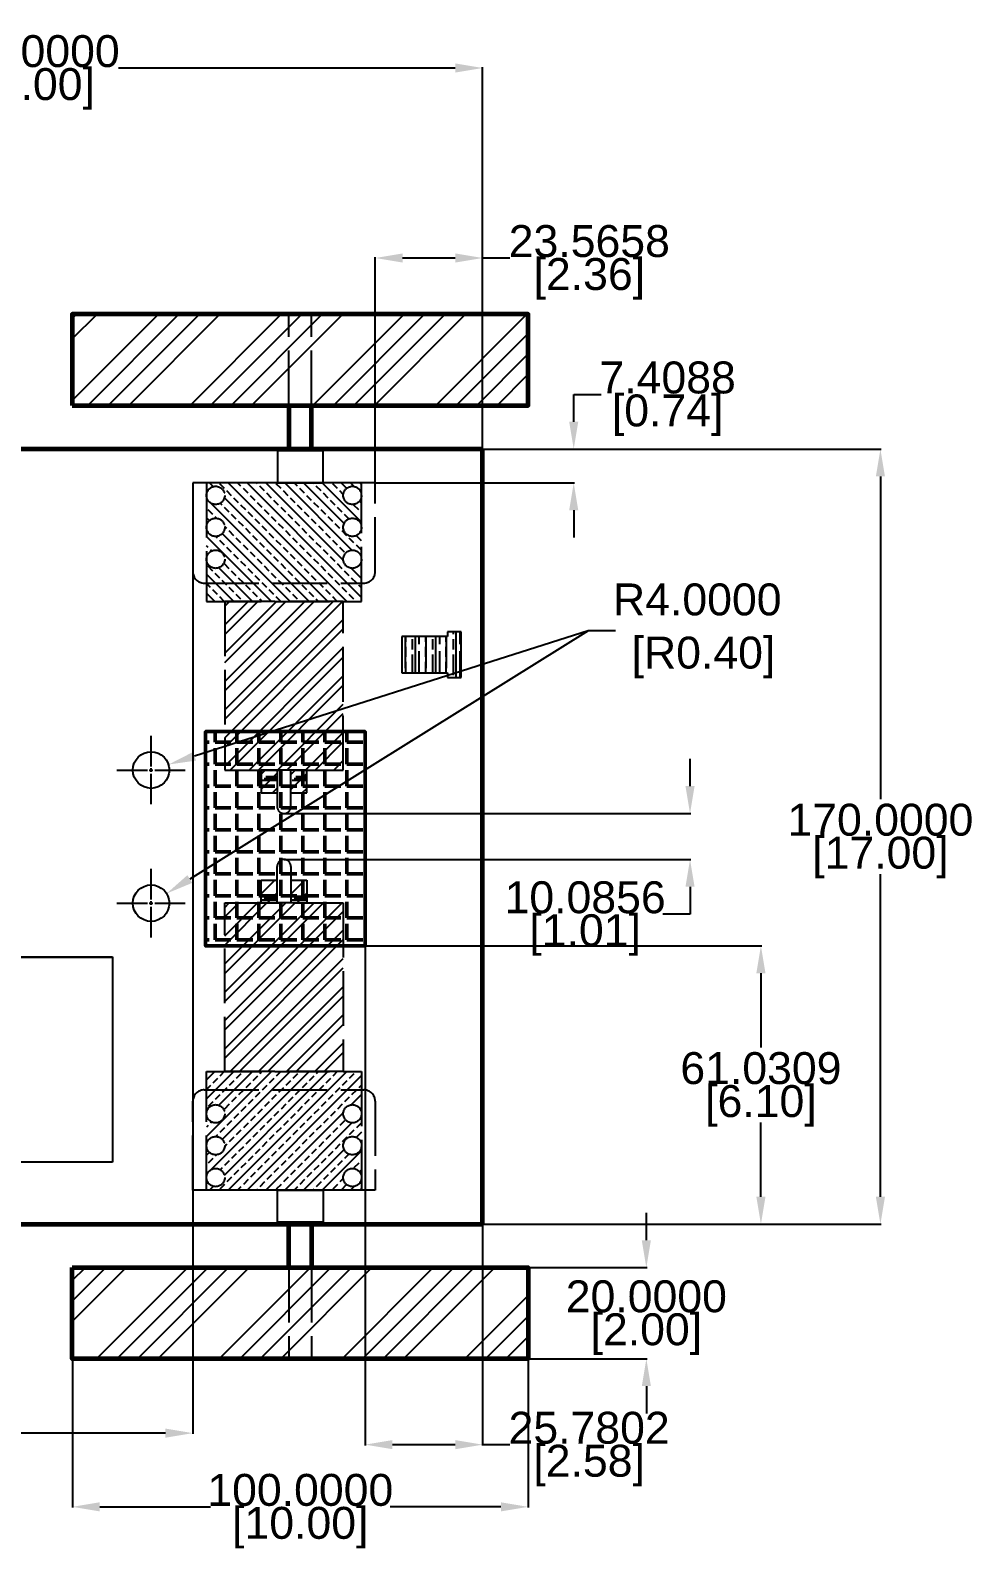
# Model space of a CAD drawing. Header units: millimetres. Extents: x -4185 to 265, y -2972 to 230.
# Drawn here: x 58.9 to 265.4, y -102.9 to 230.1 of the extents above; entities that cross this region are included whole.
import ezdxf

# ---------------------------------------------------------------- set-up
doc = ezdxf.new("R2010")
doc.units = ezdxf.units.MM
doc.linetypes.add('ACAD_ISO02W100', pattern=[15, 12, -3])
doc.linetypes.add('CENTER2', pattern=[28.575, 19.05, -3.175, 3.175, -3.175])
doc.styles.get("Standard").update_dxf_attribs({"font": 'arial.ttf'})
doc.dimstyles.get("Standard").update_dxf_attribs({"dimtxt": 7, "dimasz": 6, "dimexe": 0.18, "dimexo": 0.0625, "dimgap": 0.09, "dimtad": 0, "dimtih": 1, "dimtoh": 1, "dimdec": 4, "dimzin": 0, "dimdsep": 46, "dimtxsty": 'Standard', "dimcen": 0.09, "dimclrd": 2, "dimclre": 1, "dimadec": 0, "dimazin": 0, "dimtfac": 1, "dimtdec": 4, "dimtofl": 0, "dimtmove": 0, "dimatfit": 3, "dimfxl": 1, "dimtolj": 1, "dimtzin": 0, "dimarcsym": 0})
picture_1 = doc.add_image_def('image1.jpg', size_in_pixel=(116, 115))
picture_2 = doc.add_image_def('image3.png', size_in_pixel=(122, 122))
pattern_1 = [(45, (14.2646, 3e-14), (-3.09819, 3.09819), []), (45, (16.33, 3e-14), (-3.09819, 3.09819), [])]

# ---------------------------------------------------------------- blocks, each defined once
blk = doc.blocks.new('*U6')
at = {"color": 0, "linetype": 'CENTER2', "transparency": 16777216}
for p, q in [((0, 0.8), (0, 7.5)), ((-7.5, 0), (-0.8, 0)), ((0.8, 0), (7.5, 0)), ((0, -7.5), (0, -0.8))]:
    blk.add_line(p, q, dxfattribs=at)
at = {"color": 0, "linetype": 'Continuous', "transparency": 16777216}
for p, q in [((-0.4, 0), (0.4, 0)), ((0, -0.4), (0, 0.4))]:
    blk.add_line(p, q, dxfattribs=at)
blk = doc.blocks.new('*U7')
at = {"color": 0, "linetype": 'CENTER2', "transparency": 16777216}
for p, q in [((0, 0.8), (0, 7.5)), ((-7.5, 0), (-0.8, 0)), ((0.8, 0), (7.5, 0)), ((0, -7.5), (0, -0.8))]:
    blk.add_line(p, q, dxfattribs=at)
at = {"color": 0, "linetype": 'Continuous', "transparency": 16777216}
for p, q in [((-0.4, 0), (0.4, 0)), ((0, -0.4), (0, 0.4))]:
    blk.add_line(p, q, dxfattribs=at)
blk = doc.blocks.new('*D8')
at = {"color": 1, "lineweight": -2, "transparency": 16777216}
for p, q in [((-41.85, 138.34), (-41.85, 222.04)), ((158.15, 138.34), (158.15, 222.04))]:
    blk.add_line(p, q, dxfattribs=at)
at = {"color": 2, "lineweight": -2, "transparency": 16777216}
for p, q in [((-35.85, 221.86), (38.04, 221.86)), ((152.15, 221.86), (78.25, 221.86))]:
    blk.add_line(p, q, dxfattribs=at)
at = {"color": 2, "transparency": 16777216}
for points in [[(-35.85, 222.86), (-35.85, 220.86), (-41.85, 221.86)], [(152.15, 222.86), (152.15, 220.86), (158.15, 221.86)]]:
    blk.add_solid(points, dxfattribs=at)
at = {"layer": 'Defpoints', "color": 0, "transparency": 16777216}
for p in [(158.15, 221.86), (-41.85, 138.28), (158.15, 138.28)]:
    blk.add_point(p, dxfattribs=at)
at = {"color": 0, "transparency": 16777216, "char_height": 7, "attachment_point": 5}
for s, insert in [('\\A1;200.0000', (58.15, 225.52)), ('\\A1;[20.00]', (58.15, 217.28))]:
    blk.add_mtext(s, dxfattribs=dict(at, insert=insert))
blk = doc.blocks.new('*D9')
at = {"color": 1, "lineweight": -2, "transparency": 16777216}
for p, q in [((158.21, 138.28), (245.58, 138.28)), ((158.21, -31.72), (245.58, -31.72))]:
    blk.add_line(p, q, dxfattribs=at)
at = {"color": 2, "lineweight": -2, "transparency": 16777216}
for p, q in [((245.4, 132.28), (245.4, 61.52)), ((245.4, -25.72), (245.4, 45.04))]:
    blk.add_line(p, q, dxfattribs=at)
at = {"color": 2, "transparency": 16777216}
for points in [[(244.4, 132.28), (246.4, 132.28), (245.4, 138.28)], [(244.4, -25.72), (246.4, -25.72), (245.4, -31.72)]]:
    blk.add_solid(points, dxfattribs=at)
at = {"layer": 'Defpoints', "color": 0, "transparency": 16777216}
for p in [(158.15, 138.28), (158.15, -31.72), (245.4, -31.72)]:
    blk.add_point(p, dxfattribs=at)
at = {"color": 0, "transparency": 16777216, "char_height": 7, "attachment_point": 5}
for s, insert in [('\\A1;170.0000', (245.4, 56.94)), ('\\A1;[17.00]', (245.4, 48.7))]:
    blk.add_mtext(s, dxfattribs=dict(at, insert=insert))
blk = doc.blocks.new('*D10')
at = {"color": 2, "lineweight": -2, "transparency": 16777216}
for p, q in [((178.13, 144.28), (178.13, 150.28)), ((178.13, 150.28), (184.13, 150.28)), ((178.13, 124.87), (178.13, 118.87))]:
    blk.add_line(p, q, dxfattribs=at)
at = {"color": 1, "lineweight": -2, "transparency": 16777216}
for p, q in [((134.64, 138.28), (178.31, 138.28)), ((134.64, 130.87), (178.31, 130.87))]:
    blk.add_line(p, q, dxfattribs=at)
at = {"color": 2, "transparency": 16777216}
for points in [[(177.13, 144.28), (179.13, 144.28), (178.13, 138.28)], [(177.13, 124.87), (179.13, 124.87), (178.13, 130.87)]]:
    blk.add_solid(points, dxfattribs=at)
at = {"layer": 'Defpoints', "color": 0, "transparency": 16777216}
for p in [(134.58, 138.28), (178.13, 138.28), (134.58, 130.87)]:
    blk.add_point(p, dxfattribs=at)
at = {"color": 0, "transparency": 16777216, "char_height": 7, "attachment_point": 5}
for s, insert in [('\\A1;7.4088', (198.73, 153.94)), ('\\A1;[0.74]', (198.73, 145.7))]:
    blk.add_mtext(s, dxfattribs=dict(at, insert=insert))
blk = doc.blocks.new('*D11')
at = {"color": 1, "lineweight": -2, "transparency": 16777216}
for p, q in [((134.58, 130.93), (134.58, 180.37)), ((158.15, 130.93), (158.15, 180.37))]:
    blk.add_line(p, q, dxfattribs=at)
at = {"color": 2, "lineweight": -2, "transparency": 16777216}
for p, q in [((140.58, 180.19), (152.15, 180.19)), ((158.15, 180.19), (164.15, 180.19))]:
    blk.add_line(p, q, dxfattribs=at)
at = {"color": 2, "transparency": 16777216}
for points in [[(140.58, 181.19), (140.58, 179.19), (134.58, 180.19)], [(152.15, 181.19), (152.15, 179.19), (158.15, 180.19)]]:
    blk.add_solid(points, dxfattribs=at)
at = {"layer": 'Defpoints', "color": 0, "transparency": 16777216}
for p in [(158.15, 180.19), (134.58, 130.87), (158.15, 130.87)]:
    blk.add_point(p, dxfattribs=at)
at = {"color": 0, "transparency": 16777216, "char_height": 7, "attachment_point": 5}
for s, insert in [('\\A1;23.5658', (181.55, 183.86)), ('\\A1;[2.36]', (181.55, 175.62))]:
    blk.add_mtext(s, dxfattribs=dict(at, insert=insert))
blk = doc.blocks.new('*D15')
at = {"color": 1, "lineweight": -2, "transparency": 16777216}
for p, q in [((69.26, -18.14), (-69.28, -18.14)), ((69.26, -31.72), (-69.28, -31.72))]:
    blk.add_line(p, q, dxfattribs=at)
at = {"color": 2, "lineweight": -2, "transparency": 16777216}
for p, q in [((-69.1, -24.14), (-69.1, -25.72)), ((-69.1, -31.72), (-69.1, -37.72)), ((-69.1, -37.72), (-75.1, -37.72))]:
    blk.add_line(p, q, dxfattribs=at)
at = {"color": 2, "transparency": 16777216}
for points in [[(-70.1, -24.14), (-68.1, -24.14), (-69.1, -18.14)], [(-70.1, -25.72), (-68.1, -25.72), (-69.1, -31.72)]]:
    blk.add_solid(points, dxfattribs=at)
at = {"layer": 'Defpoints', "color": 0, "transparency": 16777216}
for p in [(69.32, -18.14), (-69.1, -31.72), (69.32, -31.72)]:
    blk.add_point(p, dxfattribs=at)
at = {"color": 0, "transparency": 16777216, "char_height": 7, "attachment_point": 5}
for s, insert in [('\\A1;13.5819', (-92.12, -34.05)), ('\\A1;[1.36]', (-92.12, -42.3))]:
    blk.add_mtext(s, dxfattribs=dict(at, insert=insert))
blk = doc.blocks.new('*D18')
at = {"color": 1, "lineweight": -2, "transparency": 16777216}
for p, q in [((68.15, -61.31), (68.15, -93.9)), ((168.15, -61.31), (168.15, -93.9))]:
    blk.add_line(p, q, dxfattribs=at)
at = {"color": 2, "lineweight": -2, "transparency": 16777216}
for p, q in [((74.15, -93.72), (98.43, -93.72)), ((162.15, -93.72), (137.86, -93.72))]:
    blk.add_line(p, q, dxfattribs=at)
at = {"color": 2, "transparency": 16777216}
for points in [[(74.15, -92.72), (74.15, -94.72), (68.15, -93.72)], [(162.15, -92.72), (162.15, -94.72), (168.15, -93.72)]]:
    blk.add_solid(points, dxfattribs=at)
at = {"layer": 'Defpoints', "color": 0, "transparency": 16777216}
for p in [(68.15, -61.25), (168.15, -61.25), (168.15, -93.72)]:
    blk.add_point(p, dxfattribs=at)
at = {"color": 0, "transparency": 16777216, "char_height": 7, "attachment_point": 5}
for s, insert in [('\\A1;100.0000', (118.15, -90.05)), ('\\A1;[10.00]', (118.15, -98.29))]:
    blk.add_mtext(s, dxfattribs=dict(at, insert=insert))
blk = doc.blocks.new('*D19')
at = {"color": 2, "lineweight": -2, "transparency": 16777216}
for p, q in [((194.06, -35.25), (194.06, -29.25)), ((194.06, -67.25), (194.06, -73.25))]:
    blk.add_line(p, q, dxfattribs=at)
at = {"color": 1, "lineweight": -2, "transparency": 16777216}
for p, q in [((168.21, -41.25), (194.24, -41.25)), ((168.21, -61.25), (194.24, -61.25))]:
    blk.add_line(p, q, dxfattribs=at)
at = {"color": 2, "transparency": 16777216}
for points in [[(193.06, -35.25), (195.06, -35.25), (194.06, -41.25)], [(193.06, -67.25), (195.06, -67.25), (194.06, -61.25)]]:
    blk.add_solid(points, dxfattribs=at)
at = {"layer": 'Defpoints', "color": 0, "transparency": 16777216}
for p in [(168.15, -41.25), (168.15, -61.25), (194.06, -61.25)]:
    blk.add_point(p, dxfattribs=at)
at = {"color": 0, "transparency": 16777216, "char_height": 7, "attachment_point": 5}
for s, insert in [('\\A1;20.0000', (194.06, -47.59)), ('\\A1;[2.00]', (194.06, -55.83))]:
    blk.add_mtext(s, dxfattribs=dict(at, insert=insert))
blk = doc.blocks.new('*D20')
at = {"color": 2, "lineweight": -2, "transparency": 16777216}
for p, q in [((203.64, 64.35), (203.64, 70.35)), ((203.64, 42.27), (203.64, 36.27)), ((203.64, 36.27), (197.64, 36.27))]:
    blk.add_line(p, q, dxfattribs=at)
at = {"color": 1, "lineweight": -2, "transparency": 16777216}
for p, q in [((114.64, 58.35), (203.82, 58.35)), ((114.64, 48.27), (203.82, 48.27))]:
    blk.add_line(p, q, dxfattribs=at)
at = {"color": 2, "transparency": 16777216}
for points in [[(202.64, 64.35), (204.64, 64.35), (203.64, 58.35)], [(202.64, 42.27), (204.64, 42.27), (203.64, 48.27)]]:
    blk.add_solid(points, dxfattribs=at)
at = {"layer": 'Defpoints', "color": 0, "transparency": 16777216}
for p in [(114.58, 58.35), (114.58, 48.27), (203.64, 48.27)]:
    blk.add_point(p, dxfattribs=at)
at = {"color": 0, "transparency": 16777216, "char_height": 7, "attachment_point": 5}
for s, insert in [('\\A1;10.0856', (180.63, 39.93)), ('\\A1;[1.01]', (180.63, 31.69))]:
    blk.add_mtext(s, dxfattribs=dict(at, insert=insert))
blk = doc.blocks.new('*D21')
at = {"color": 1, "lineweight": -2, "transparency": 16777216}
for p, q in [((-41.85, 130.81), (-41.85, -77.73)), ((94.58, 130.81), (94.58, -77.73))]:
    blk.add_line(p, q, dxfattribs=at)
at = {"color": 2, "lineweight": -2, "transparency": 16777216}
for p, q in [((-35.85, -77.55), (6.67, -77.55)), ((88.58, -77.55), (46.06, -77.55))]:
    blk.add_line(p, q, dxfattribs=at)
at = {"color": 2, "transparency": 16777216}
for points in [[(-35.85, -76.55), (-35.85, -78.55), (-41.85, -77.55)], [(88.58, -76.55), (88.58, -78.55), (94.58, -77.55)]]:
    blk.add_solid(points, dxfattribs=at)
at = {"layer": 'Defpoints', "color": 0, "transparency": 16777216}
for p in [(-41.85, 130.87), (94.58, 130.87), (-41.85, -77.55)]:
    blk.add_point(p, dxfattribs=at)
at = {"color": 0, "transparency": 16777216, "insert": (26.36, -77.55), "char_height": 7, "attachment_point": 5}
blk.add_mtext('\\A1;136.4342\\P [13.64]', dxfattribs=at)
blk = doc.blocks.new('*D23')
at = {"color": 1, "lineweight": -2, "transparency": 16777216}
for p, q in [((132.43, 29.31), (219.37, 29.31)), ((132.43, -31.72), (219.37, -31.72))]:
    blk.add_line(p, q, dxfattribs=at)
at = {"color": 2, "lineweight": -2, "transparency": 16777216}
for p, q in [((219.19, 23.31), (219.19, 7.04)), ((219.19, -25.72), (219.19, -9.45))]:
    blk.add_line(p, q, dxfattribs=at)
at = {"color": 2, "transparency": 16777216}
for points in [[(218.19, 23.31), (220.19, 23.31), (219.19, 29.31)], [(218.19, -25.72), (220.19, -25.72), (219.19, -31.72)]]:
    blk.add_solid(points, dxfattribs=at)
at = {"layer": 'Defpoints', "color": 0, "transparency": 16777216}
for p in [(132.37, 29.31), (132.37, -31.72), (219.19, -31.72)]:
    blk.add_point(p, dxfattribs=at)
at = {"color": 0, "transparency": 16777216, "char_height": 7, "attachment_point": 5}
for s, insert in [('\\A1;61.0309', (219.19, 2.46)), ('\\A1;[6.10]', (219.19, -5.78))]:
    blk.add_mtext(s, dxfattribs=dict(at, insert=insert))
blk = doc.blocks.new('*D28')
at = {"color": 1, "lineweight": -2, "transparency": 16777216}
for p, q in [((132.37, 29.25), (132.37, -80.26)), ((158.15, 29.25), (158.15, -80.26))]:
    blk.add_line(p, q, dxfattribs=at)
at = {"color": 2, "lineweight": -2, "transparency": 16777216}
for p, q in [((138.37, -80.08), (152.15, -80.08)), ((158.15, -80.08), (164.15, -80.08))]:
    blk.add_line(p, q, dxfattribs=at)
at = {"color": 2, "transparency": 16777216}
for points in [[(138.37, -79.08), (138.37, -81.08), (132.37, -80.08)], [(152.15, -79.08), (152.15, -81.08), (158.15, -80.08)]]:
    blk.add_solid(points, dxfattribs=at)
at = {"layer": 'Defpoints', "color": 0, "transparency": 16777216}
for p in [(132.37, 29.31), (158.15, 29.31), (158.15, -80.08)]:
    blk.add_point(p, dxfattribs=at)
at = {"color": 0, "transparency": 16777216, "char_height": 7, "attachment_point": 5}
for s, insert in [('\\A1;25.7802', (181.51, -76.42)), ('\\A1;[2.58]', (181.51, -84.66))]:
    blk.add_mtext(s, dxfattribs=dict(at, insert=insert))
blk = doc.blocks.new('*D34')
at = {"color": 2, "lineweight": -2, "transparency": 16777216}
for p, q in [((181.27, 98.42), (94.96, 70.91)), ((187.27, 98.42), (181.27, 98.42))]:
    blk.add_line(p, q, dxfattribs=at)
at = {"color": 1, "lineweight": -2, "transparency": 16777216}
for p, q in [((85.34, 67.87), (85.52, 67.87)), ((85.43, 67.78), (85.43, 67.96))]:
    blk.add_line(p, q, dxfattribs=at)
at = {"color": 2, "transparency": 16777216}
blk.add_solid([(94.66, 71.86), (95.27, 69.96), (89.25, 69.09)], dxfattribs=at)
at = {"layer": 'Defpoints', "color": 0, "transparency": 16777216}
for p in [(85.43, 67.87), (89.25, 69.09)]:
    blk.add_point(p, dxfattribs=at)
at = {"color": 0, "transparency": 16777216, "insert": (205.23, 98.42), "char_height": 7, "attachment_point": 5}
blk.add_mtext('\\A1;R4.0000\\P [R0.40]', dxfattribs=at)
blk = doc.blocks.new('*D35')
at = {"color": 2, "lineweight": -2, "transparency": 16777216}
for p, q in [((181.27, 98.42), (93.92, 43.98)), ((187.27, 98.42), (181.27, 98.42))]:
    blk.add_line(p, q, dxfattribs=at)
at = {"color": 1, "lineweight": -2, "transparency": 16777216}
for p, q in [((85.34, 38.69), (85.52, 38.69)), ((85.43, 38.6), (85.43, 38.78))]:
    blk.add_line(p, q, dxfattribs=at)
at = {"color": 2, "transparency": 16777216}
blk.add_solid([(93.39, 44.83), (94.45, 43.13), (88.83, 40.8)], dxfattribs=at)
at = {"layer": 'Defpoints', "color": 0, "transparency": 16777216}
for p in [(88.83, 40.8), (85.43, 38.69)]:
    blk.add_point(p, dxfattribs=at)
at = {"color": 0, "transparency": 16777216, "insert": (205.23, 98.42), "char_height": 7, "attachment_point": 5}
blk.add_mtext('\\A1;R4.0000\\P [R0.40]', dxfattribs=at)

msp = doc.modelspace()

# ---------------------------------------------------------------- hatches: boundary and pattern name
at = {"true_color": 0x7aafdf, "transparency": 33554687}
h = msp.add_hatch(dxfattribs=at)
h.set_pattern_fill('ANSI34', color=143)
h.paths.add_polyline_path([(115.64595, 167.87145), (68.14595, 167.87145), (68.14595, 147.87145), (115.64595, 147.87145)])
h.paths.add_polyline_path([(168.14595, 167.87145), (120.64595, 167.87145), (120.64595, 147.87145), (168.14595, 147.87145)])
h.paths.add_polyline_path([(120.64595, 167.87145), (115.64595, 167.87145), (115.64595, 147.87145), (120.64595, 147.87145)])
h.paths.add_polyline_path([(115.64595, -41.25142), (68.14595, -41.25142), (68.14595, -61.25142), (115.64595, -61.25142)])
h.paths.add_polyline_path([(120.64595, -41.25142), (115.64595, -41.25142), (115.64595, -61.25142), (120.64595, -61.25142)])
h.paths.add_polyline_path([(168.14595, -41.25142), (120.64595, -41.25142), (120.64595, -61.25142), (168.14595, -61.25142)])
at = {"true_color": 0xf8991e, "transparency": 33554687}
h = msp.add_hatch(dxfattribs=at)
h.set_pattern_fill('ANSI32', color=30, scale=0.46)
h.set_pattern_definition(pattern_1)
h.paths.add_polyline_path([(127.58015, 104.87145), (101.58015, 104.87145), (101.58015, 67.87145), (127.58015, 67.87145)])
at = {"true_color": 0x000000, "transparency": 33554687}
h = msp.add_hatch(dxfattribs=at)
h.set_pattern_fill('BRASS', color=18, scale=0.7, angle=270)
h.set_pattern_definition([(270, (41.1804, -138.45), (4.445, -8e-16), []), (270, (43.403, -138.45), (4.445, -8e-16), [2.2225, -1.11125])])
h.paths.add_polyline_path([(140.439, 97.20451), (140.439, 89.20451), (150.439, 89.20451), (150.439, 88.20451), (153.439, 88.20451), (153.439, 98.20451), (150.439, 98.20451), (150.439, 97.20451)])
at = {"lineweight": 50, "true_color": 0x642165, "transparency": 33554687}
h = msp.add_hatch(dxfattribs=at)
h.set_pattern_fill('ANGLE', color=219, scale=0.69)
h.set_pattern_definition([(0, (89.8013, -51.2967), (0, 4.81965), [3.5052, -1.31445]), (90, (89.8013, -51.2967), (-4.81965, 3e-16), [3.5052, -1.31445])])
h.paths.add_polyline_path([(132.36578, 76.31115), (97.36578, 76.31115), (97.36578, 29.31115), (132.36578, 29.31115)])
at = {"true_color": 0xf8f6b0, "transparency": 33554687}
h = msp.add_hatch(dxfattribs=at)
h.set_pattern_fill('CORK', color=51, scale=0.73, angle=45)
h.set_pattern_definition([(45, (0, 0), (-1.638897, 1.638897), []), (180, (1.639, 0), (-4e-16, -6.5556), [3.2778, -3.2778]), (180, (2.0486, 0.41), (-4e-16, -6.5556), [3.2778, -3.2778]), (180, (2.4583, 0.8194), (-4e-16, -6.5556), [3.2778, -3.2778])])
h.paths.add_polyline_path([(113.08015, 67.87145), (109.58015, 67.87145), (109.58015, 62.87145), (113.08015, 62.87145)])
h.paths.add_polyline_path([(119.58015, 67.87145), (116.08015, 67.87145), (116.08015, 62.87145), (119.58015, 62.87145)])
h.paths.add_polyline_path([(113.08015, 43.74858), (109.58015, 43.74858), (109.58015, 38.74858), (113.08015, 38.74858)])
h.paths.add_polyline_path([(119.58015, 43.74858), (116.08015, 43.74858), (116.08015, 38.74858), (119.58015, 38.74858)])
at = {"true_color": 0xf8991e, "transparency": 33554687}
h = msp.add_hatch(dxfattribs=at)
h.set_pattern_fill('ANSI32', color=30, scale=0.46)
h.set_pattern_definition(pattern_1)
h.paths.add_polyline_path([(127.58015, 38.74858), (101.58015, 38.74858), (101.58015, 1.74858), (127.58015, 1.74858)])

# ---------------------------------------------------------------- linework, layer by layer
at = {"linetype": 'ACAD_ISO02W100'}
for p, q in [((115.64595, 147.87145), (115.64595, 167.87145)), ((120.64595, 147.87145), (120.64595, 167.87145)), ((123.14595, 137.87145), (113.14595, 137.87145)), ((113.14595, 137.87145), (113.14595, 130.87145)), ((123.14595, 130.87145), (123.14595, 137.87145)), ((134.58015, 130.87145), (94.58015, 130.87145)), ((94.58015, 130.87145), (94.58015, 111.37145)), ((131.58015, 130.87145), (97.58015, 130.87145)), ((97.58015, 130.87145), (97.58015, 104.87145)), ((113.14595, 130.87145), (123.14595, 130.87145)), ((134.58015, 130.87145), (129.58015, 130.87145)), ((131.58015, 104.87145), (131.58015, 130.87145)), ((134.58015, 111.37145), (134.58015, 130.87145)), ((97.08015, 108.87145), (132.08015, 108.87145)), ((97.58015, 104.87145), (131.58015, 104.87145)), ((127.58015, 104.87145), (101.58015, 104.87145)), ((101.58015, 104.87145), (101.58015, 67.87145)), ((127.58015, 67.87145), (127.58015, 104.87145)), ((101.58015, 67.87145), (127.58015, 67.87145)), ((119.58015, 67.87145), (109.58015, 67.87145)), ((109.58015, 67.87145), (109.58015, 62.87145)), ((116.08015, 67.87145), (113.08015, 67.87145)), ((113.08015, 67.87145), (113.08015, 59.87145)), ((116.08015, 59.87145), (116.08015, 67.87145)), ((119.58015, 62.87145), (119.58015, 67.87145)), ((109.58015, 62.87145), (113.08015, 62.87145)), ((116.08015, 62.87145), (119.58015, 62.87145)), ((113.08015, 38.74858), (113.08015, 46.74858)), ((116.08015, 46.74858), (116.08015, 38.74858)), ((109.58015, 38.74858), (109.58015, 43.74858)), ((109.58015, 43.74858), (113.08015, 43.74858)), ((116.08015, 43.74858), (119.58015, 43.74858)), ((119.58015, 43.74858), (119.58015, 38.74858)), ((101.58015, 1.74858), (101.58015, 38.74858)), ((101.58015, 38.74858), (127.58015, 38.74858)), ((119.58015, 38.74858), (109.58015, 38.74858)), ((116.08015, 38.74858), (113.08015, 38.74858)), ((127.58015, 38.74858), (127.58015, 1.74858)), ((97.58015, -24.25142), (97.58015, 1.74858)), ((97.58015, 1.74858), (131.58015, 1.74858)), ((127.58015, 1.74858), (101.58015, 1.74858)), ((131.58015, 1.74858), (131.58015, -24.25142)), ((97.08015, -2.25142), (132.08015, -2.25142)), ((94.58015, -24.25142), (94.58015, -4.75142)), ((134.58015, -4.75142), (134.58015, -24.25142)), ((134.58015, -24.25142), (94.58015, -24.25142)), ((131.58015, -24.25142), (97.58015, -24.25142)), ((113.14595, -31.25142), (113.14595, -24.25142)), ((113.14595, -24.25142), (123.14595, -24.25142)), ((123.14595, -24.25142), (123.14595, -31.25142)), ((134.58015, -24.25142), (129.58015, -24.25142)), ((123.14595, -31.25142), (113.14595, -31.25142)), ((115.64595, -41.25142), (115.64595, -61.25142)), ((120.64595, -41.25142), (120.64595, -61.25142))]:
    msp.add_line(p, q, dxfattribs=at)
at = {"lineweight": 60}
for p, q in [((115.64595, 147.87145), (115.64595, 137.87145)), ((120.64595, 137.87145), (120.64595, 147.87145)), ((158.14595, 138.28029), (-41.85405, 138.28029)), ((158.14595, -31.71971), (158.14595, 138.28029)), ((-41.85405, -31.71971), (158.14595, -31.71971)), ((115.64595, -41.25142), (115.64595, -31.25142)), ((120.64595, -31.25142), (120.64595, -41.25142))]:
    msp.add_line(p, q, dxfattribs=at)
at = {"color": 240, "linetype": 'Continuous', "true_color": 0xed1f24, "transparency": 33554687}
for p, q in [((99.02847, 130.04386), (98.20088, 130.87145)), ((101.53025, 129.60755), (100.49752, 130.64028)), ((124.3318, 108.87145), (102.3318, 130.87145)), ((105.1448, 130.12391), (104.39726, 130.87145)), ((128.46272, 108.87145), (106.46272, 130.87145)), ((108.75936, 130.64028), (108.52818, 130.87145)), ((110.30845, 129.09118), (109.27572, 130.12391)), ((127.59615, 113.86894), (110.59364, 130.87145)), ((113.923, 129.60755), (112.89027, 130.64028)), ((129.47721, 116.1188), (114.72455, 130.87145)), ((117.53756, 130.12391), (116.79001, 130.87145)), ((127.76522, 121.96171), (118.85547, 130.87145)), ((121.15211, 130.64028), (120.92093, 130.87145)), ((122.7012, 129.09118), (121.66847, 130.12391)), ((131.58015, 122.2777), (122.98639, 130.87145)), ((126.31576, 129.60755), (125.28303, 130.64028)), ((128.31682, 129.67194), (127.11731, 130.87145)), ((129.93031, 130.12391), (129.18277, 130.87145)), ((131.58015, 130.53953), (131.24823, 130.87145)), ((97.8619, 129.14498), (97.58015, 129.42673)), ((97.89127, 127.05015), (97.58015, 127.36127)), ((120.20088, 108.87145), (101.50256, 127.56978)), ((103.07934, 128.05845), (102.04661, 129.09118)), ((104.62844, 126.50936), (103.59571, 127.54209)), ((106.6939, 128.57482), (105.66117, 129.60755)), ((108.24299, 127.02572), (107.21026, 128.05845)), ((111.85754, 127.54209), (110.82481, 128.57482)), ((113.40664, 125.99299), (112.37391, 127.02572)), ((115.4721, 128.05845), (114.43937, 129.09118)), ((117.02119, 126.50936), (115.98846, 127.54209)), ((119.08665, 128.57482), (118.05392, 129.60755)), ((120.63574, 127.02572), (119.60302, 128.05845)), ((124.2503, 127.54209), (123.21757, 128.57482)), ((125.79939, 125.99299), (124.76666, 127.02572)), ((127.59126, 128.33204), (126.83212, 129.09118)), ((131.58015, 126.40861), (131.13063, 126.85813)), ((98.22143, 122.58907), (97.58015, 123.23035)), ((98.94843, 123.92754), (97.9157, 124.96026)), ((116.06997, 108.87145), (98.50884, 126.43258)), ((99.76287, 123.11309), (99.46479, 123.41117)), ((101.01388, 125.99299), (100.60368, 126.4032)), ((102.56298, 124.4439), (101.53025, 125.47663)), ((104.11207, 122.89481), (103.07934, 123.92754)), ((106.17753, 124.96026), (105.1448, 125.99299)), ((107.72663, 123.41117), (106.6939, 124.4439)), ((109.79209, 125.47663), (108.75936, 126.50936)), ((111.34118, 123.92754), (110.30845, 124.96026)), ((112.89027, 122.37844), (111.85754, 123.41117)), ((114.95573, 124.4439), (113.923, 125.47663)), ((116.50483, 122.89481), (115.4721, 123.92754)), ((118.57029, 124.96026), (117.53756, 125.99299)), ((120.11938, 123.41117), (119.08665, 124.4439)), ((122.18484, 125.47663), (121.15211, 126.50936)), ((123.73393, 123.92754), (122.7012, 124.96026)), ((125.28303, 122.37844), (124.2503, 123.41117)), ((127.34849, 124.4439), (126.31576, 125.47663)), ((128.82072, 122.97166), (127.86485, 123.92754)), ((130.96304, 124.96026), (129.93031, 125.99299)), ((131.58015, 124.34316), (131.4794, 124.4439)), ((97.58061, 121.16443), (97.58015, 121.1649)), ((102.04661, 120.82935), (101.57178, 121.30418)), ((103.59571, 119.28025), (102.56298, 120.31298)), ((105.66117, 121.34571), (104.62844, 122.37844)), ((107.21026, 119.79662), (106.17753, 120.82935)), ((109.27572, 121.86208), (108.24299, 122.89481)), ((110.82481, 120.31298), (109.79209, 121.34571)), ((114.43937, 120.82935), (113.40664, 121.86208)), ((115.98846, 119.28025), (114.95573, 120.31298)), ((118.05392, 121.34571), (117.02119, 122.37844)), ((119.60302, 119.79662), (118.57029, 120.82935)), ((121.66847, 121.86208), (120.63574, 122.89481)), ((123.21757, 120.31298), (122.18484, 121.34571)), ((126.83212, 120.82935), (125.79939, 121.86208)), ((128.38122, 119.28025), (127.34849, 120.31298)), ((131.58015, 120.21224), (131.43036, 120.36203)), ((107.80813, 108.87145), (97.58015, 119.09944)), ((97.9157, 116.69843), (97.58015, 117.03398)), ((99.98116, 118.76389), (99.62313, 119.12192)), ((101.53025, 117.21479), (100.49752, 118.24752)), ((111.93905, 108.87145), (101.04776, 119.76274)), ((103.07934, 115.6657), (102.04661, 116.69843)), ((105.1448, 117.73116), (104.11207, 118.76389)), ((106.6939, 116.18206), (105.66117, 117.21479)), ((108.75936, 118.24752), (107.72663, 119.28025)), ((110.30845, 116.69843), (109.27572, 117.73116)), ((112.37391, 118.76389), (111.34118, 119.79662)), ((113.923, 117.21479), (112.89027, 118.24752)), ((115.4721, 115.6657), (114.43937, 116.69843)), ((117.53756, 117.73116), (116.50483, 118.76389)), ((119.08665, 116.18206), (118.05392, 117.21479)), ((121.15211, 118.24752), (120.11938, 119.28025)), ((122.7012, 116.69843), (121.66847, 117.73116)), ((124.76666, 118.76389), (123.73393, 119.79662)), ((126.31576, 117.21479), (125.28303, 118.24752)), ((127.86485, 115.6657), (126.83212, 116.69843)), ((129.93031, 117.73116), (128.89758, 118.76389)), ((131.58015, 118.14678), (130.4204, 119.30652)), ((131.4794, 116.18206), (130.44667, 117.21479)), ((97.71229, 114.83638), (97.58015, 114.96852)), ((98.69782, 115.91631), (98.43206, 116.18206)), ((104.62844, 114.11661), (103.59571, 115.14934)), ((106.17753, 112.56751), (105.1448, 113.60024)), ((108.24299, 114.63297), (107.21026, 115.6657)), ((109.79209, 113.08388), (108.75936, 114.11661)), ((111.85754, 115.14934), (110.82481, 116.18206)), ((113.40664, 113.60024), (112.37391, 114.63297)), ((117.02119, 114.11661), (115.98846, 115.14934)), ((118.57029, 112.56751), (117.53756, 113.60024)), ((120.63574, 114.63297), (119.60302, 115.6657)), ((122.18484, 113.08388), (121.15211, 114.11661)), ((124.2503, 115.14934), (123.21757, 116.18206)), ((125.79939, 113.60024), (124.76666, 114.63297)), ((131.58015, 114.01586), (131.5775, 114.01851)), ((99.54629, 108.87145), (97.58015, 110.8376)), ((98.94843, 111.53478), (97.9157, 112.56751)), ((100.49752, 109.98569), (99.46479, 111.01842)), ((103.67721, 108.87145), (100.29507, 112.2536)), ((102.56298, 112.05115), (101.53025, 113.08388)), ((104.11207, 110.50205), (103.07934, 111.53478)), ((105.66117, 108.95296), (104.62844, 109.98569)), ((107.72663, 111.01842), (106.6939, 112.05115)), ((109.27572, 109.46932), (108.24299, 110.50205)), ((111.34118, 111.53478), (110.30845, 112.56751)), ((112.89027, 109.98569), (111.85754, 111.01842)), ((114.95573, 112.05115), (113.923, 113.08388)), ((116.50483, 110.50205), (115.4721, 111.53478)), ((118.05392, 108.95296), (117.02119, 109.98569)), ((120.11938, 111.01842), (119.08665, 112.05115)), ((121.66847, 109.46932), (120.63574, 110.50205)), ((123.73393, 111.53478), (122.7012, 112.56751)), ((125.28303, 109.98569), (124.2503, 111.01842)), ((127.34849, 112.05115), (126.31576, 113.08388)), ((128.89758, 110.50205), (127.86485, 111.53478)), ((131.58015, 109.88494), (129.32763, 112.13746)), ((130.44667, 108.95296), (129.41394, 109.98569)), ((130.96304, 112.56751), (130.90625, 112.6243)), ((131.58015, 111.9504), (131.4794, 112.05115)), ((98.43206, 107.92023), (97.58015, 108.77214)), ((99.41538, 104.87145), (97.58015, 106.70668)), ((99.98116, 106.37113), (98.94843, 107.40386)), ((103.54629, 104.87145), (99.54629, 108.87145)), ((101.61175, 108.87145), (101.01388, 109.46932)), ((102.04661, 108.43659), (101.61175, 108.87145)), ((103.59571, 106.8875), (102.56298, 107.92023)), ((107.67721, 104.87145), (103.67721, 108.87145)), ((107.21026, 107.40386), (106.17753, 108.43659)), ((108.75936, 105.85477), (107.72663, 106.8875)), ((111.80813, 104.87145), (107.80813, 108.87145)), ((109.87359, 108.87145), (109.79209, 108.95296)), ((110.82481, 107.92023), (109.87359, 108.87145)), ((112.37391, 106.37113), (111.34118, 107.40386)), ((115.93905, 104.87145), (111.93905, 108.87145)), ((114.00451, 108.87145), (113.40664, 109.46932)), ((114.43937, 108.43659), (114.00451, 108.87145)), ((115.98846, 106.8875), (114.95573, 107.92023)), ((120.06997, 104.87145), (116.06997, 108.87145)), ((119.60302, 107.40386), (118.57029, 108.43659)), ((121.15211, 105.85477), (120.11938, 106.8875)), ((124.20088, 104.87145), (120.20088, 108.87145)), ((122.26634, 108.87145), (122.18484, 108.95296)), ((123.21757, 107.92023), (122.26634, 108.87145)), ((124.76666, 106.37113), (123.73393, 107.40386)), ((128.3318, 104.87145), (124.3318, 108.87145)), ((126.39726, 108.87145), (125.79939, 109.46932)), ((126.83212, 108.43659), (126.39726, 108.87145)), ((128.38122, 106.8875), (127.34849, 107.92023)), ((131.58015, 105.75403), (128.46272, 108.87145)), ((131.58015, 107.81949), (130.96304, 108.43659)), ((101.48084, 104.87145), (100.49752, 105.85477)), ((105.1448, 105.33841), (104.11207, 106.37113)), ((109.74267, 104.87145), (109.27572, 105.33841)), ((113.87359, 104.87145), (112.89027, 105.85477)), ((117.53756, 105.33841), (116.50483, 106.37113)), ((122.13542, 104.87145), (121.66847, 105.33841)), ((126.26634, 104.87145), (125.28303, 105.85477)), ((129.93031, 105.33841), (128.89758, 106.37113)), ((99.41538, 1.74858), (97.58015, -0.08665)), ((99.98116, 0.2489), (98.94843, -0.78383)), ((103.54629, 1.74858), (99.54629, -2.25142)), ((101.48084, 1.74858), (100.49752, 0.76527)), ((107.67721, 1.74858), (103.67721, -2.25142)), ((105.1448, 1.28163), (104.11207, 0.2489)), ((108.75936, 0.76527), (107.72663, -0.26746)), ((111.80813, 1.74858), (107.80813, -2.25142)), ((109.74267, 1.74858), (109.27572, 1.28163)), ((112.37391, 0.2489), (111.34118, -0.78383)), ((115.93905, 1.74858), (111.93905, -2.25142)), ((113.87359, 1.74858), (112.89027, 0.76527)), ((120.06997, 1.74858), (116.06997, -2.25142)), ((117.53756, 1.28163), (116.50483, 0.2489)), ((121.15211, 0.76527), (120.11938, -0.26746)), ((124.20088, 1.74858), (120.20088, -2.25142)), ((122.13542, 1.74858), (121.66847, 1.28163)), ((124.76666, 0.2489), (123.73393, -0.78383)), ((128.3318, 1.74858), (124.3318, -2.25142)), ((126.26634, 1.74858), (125.28303, 0.76527)), ((131.58015, 0.86601), (128.46272, -2.25142)), ((129.93031, 1.28163), (128.89758, 0.2489)), ((98.43206, -1.30019), (97.58015, -2.15211)), ((99.54629, -2.25142), (97.58015, -4.21756)), ((107.80813, -2.25142), (97.58015, -12.4794)), ((116.06997, -2.25142), (98.50884, -19.81254)), ((103.67721, -2.25142), (100.29507, -5.63356)), ((101.61175, -2.25142), (101.01388, -2.84929)), ((111.93905, -2.25142), (101.04776, -13.1427)), ((120.20088, -2.25142), (101.50256, -20.94974)), ((102.04661, -1.81656), (101.61175, -2.25142)), ((124.3318, -2.25142), (102.3318, -24.25142)), ((103.59571, -0.26746), (102.56298, -1.30019)), ((105.66117, -2.33292), (104.62844, -3.36565)), ((107.21026, -0.78383), (106.17753, -1.81656)), ((128.46272, -2.25142), (106.46272, -24.25142)), ((109.27572, -2.84929), (108.24299, -3.88202)), ((109.87359, -2.25142), (109.79209, -2.33292)), ((110.82481, -1.30019), (109.87359, -2.25142)), ((114.00451, -2.25142), (113.40664, -2.84929)), ((114.43937, -1.81656), (114.00451, -2.25142)), ((115.98846, -0.26746), (114.95573, -1.30019)), ((118.05392, -2.33292), (117.02119, -3.36565)), ((119.60302, -0.78383), (118.57029, -1.81656)), ((121.66847, -2.84929), (120.63574, -3.88202)), ((122.26634, -2.25142), (122.18484, -2.33292)), ((123.21757, -1.30019), (122.26634, -2.25142)), ((126.39726, -2.25142), (125.79939, -2.84929)), ((126.83212, -1.81656), (126.39726, -2.25142)), ((128.38122, -0.26746), (127.34849, -1.30019)), ((131.58015, -3.26491), (129.32763, -5.51742)), ((130.44667, -2.33292), (129.41394, -3.36565)), ((131.58015, -1.19945), (130.96304, -1.81656)), ((98.94843, -4.91474), (97.9157, -5.94747)), ((100.49752, -3.36565), (99.46479, -4.39838)), ((102.56298, -5.43111), (101.53025, -6.46384)), ((104.11207, -3.88202), (103.07934, -4.91474)), ((106.17753, -5.94747), (105.1448, -6.9802)), ((107.72663, -4.39838), (106.6939, -5.43111)), ((109.79209, -6.46384), (108.75936, -7.49657)), ((111.34118, -4.91474), (110.30845, -5.94747)), ((112.89027, -3.36565), (111.85754, -4.39838)), ((114.95573, -5.43111), (113.923, -6.46384)), ((116.50483, -3.88202), (115.4721, -4.91474)), ((118.57029, -5.94747), (117.53756, -6.9802)), ((120.11938, -4.39838), (119.08665, -5.43111)), ((122.18484, -6.46384), (121.15211, -7.49657)), ((123.73393, -4.91474), (122.7012, -5.94747)), ((125.28303, -3.36565), (124.2503, -4.39838)), ((127.34849, -5.43111), (126.31576, -6.46384)), ((128.89758, -3.88202), (127.86485, -4.91474)), ((130.96304, -5.94747), (130.90625, -6.00427)), ((131.58015, -5.33037), (131.4794, -5.43111)), ((97.71229, -8.21634), (97.58015, -8.34848)), ((98.69782, -9.29627), (98.43206, -9.56203)), ((103.07934, -9.04566), (102.04661, -10.07839)), ((104.62844, -7.49657), (103.59571, -8.5293)), ((106.6939, -9.56203), (105.66117, -10.59476)), ((108.24299, -8.01293), (107.21026, -9.04566)), ((127.59615, -7.2489), (110.59364, -24.25142)), ((111.85754, -8.5293), (110.82481, -9.56203)), ((113.40664, -6.9802), (112.37391, -8.01293)), ((115.4721, -9.04566), (114.43937, -10.07839)), ((129.47721, -9.49877), (114.72455, -24.25142)), ((117.02119, -7.49657), (115.98846, -8.5293)), ((119.08665, -9.56203), (118.05392, -10.59476)), ((120.63574, -8.01293), (119.60302, -9.04566)), ((124.2503, -8.5293), (123.21757, -9.56203)), ((125.79939, -6.9802), (124.76666, -8.01293)), ((127.86485, -9.04566), (126.83212, -10.07839)), ((131.4794, -9.56203), (130.44667, -10.59476)), ((131.58015, -7.39582), (131.5775, -7.39848)), ((97.9157, -10.07839), (97.58015, -10.41394)), ((99.98116, -12.14385), (99.62313, -12.50188)), ((101.53025, -10.59476), (100.49752, -11.62749)), ((103.59571, -12.66022), (102.56298, -13.69295)), ((105.1448, -11.11112), (104.11207, -12.14385)), ((107.21026, -13.17658), (106.17753, -14.20931)), ((108.75936, -11.62749), (107.72663, -12.66022)), ((110.30845, -10.07839), (109.27572, -11.11112)), ((112.37391, -12.14385), (111.34118, -13.17658)), ((113.923, -10.59476), (112.89027, -11.62749)), ((115.98846, -12.66022), (114.95573, -13.69295)), ((117.53756, -11.11112), (116.50483, -12.14385)), ((119.60302, -13.17658), (118.57029, -14.20931)), ((121.15211, -11.62749), (120.11938, -12.66022)), ((122.7012, -10.07839), (121.66847, -11.11112)), ((124.76666, -12.14385), (123.73393, -13.17658)), ((126.31576, -10.59476), (125.28303, -11.62749)), ((128.38122, -12.66022), (127.34849, -13.69295)), ((129.93031, -11.11112), (128.89758, -12.14385)), ((131.58015, -11.52674), (130.4204, -12.68649)), ((97.58061, -14.5444), (97.58015, -14.54486)), ((98.22143, -15.96903), (97.58015, -16.61032)), ((99.76287, -16.49305), (99.46479, -16.79113)), ((102.04661, -14.20931), (101.57178, -14.68414)), ((104.11207, -16.27477), (103.07934, -17.3075)), ((105.66117, -14.72567), (104.62844, -15.7584)), ((109.27572, -15.24204), (108.24299, -16.27477)), ((110.82481, -13.69295), (109.79209, -14.72567)), ((112.89027, -15.7584), (111.85754, -16.79113)), ((114.43937, -14.20931), (113.40664, -15.24204)), ((116.50483, -16.27477), (115.4721, -17.3075)), ((118.05392, -14.72567), (117.02119, -15.7584)), ((127.76522, -15.34167), (118.85547, -24.25142)), ((121.66847, -15.24204), (120.63574, -16.27477)), ((123.21757, -13.69295), (122.18484, -14.72567)), ((131.58015, -15.65766), (122.98639, -24.25142)), ((125.28303, -15.7584), (124.2503, -16.79113)), ((126.83212, -14.20931), (125.79939, -15.24204)), ((128.82072, -16.35163), (127.86485, -17.3075)), ((131.58015, -13.5922), (131.43036, -13.74199)), ((98.94843, -17.3075), (97.9157, -18.34023)), ((101.01388, -19.37296), (100.60368, -19.78317)), ((102.56298, -17.82386), (101.53025, -18.85659)), ((104.62844, -19.88932), (103.59571, -20.92205)), ((106.17753, -18.34023), (105.1448, -19.37296)), ((107.72663, -16.79113), (106.6939, -17.82386)), ((109.79209, -18.85659), (108.75936, -19.88932)), ((111.34118, -17.3075), (110.30845, -18.34023)), ((113.40664, -19.37296), (112.37391, -20.40569)), ((114.95573, -17.82386), (113.923, -18.85659)), ((117.02119, -19.88932), (115.98846, -20.92205)), ((118.57029, -18.34023), (117.53756, -19.37296)), ((120.11938, -16.79113), (119.08665, -17.82386)), ((122.18484, -18.85659), (121.15211, -19.88932)), ((123.73393, -17.3075), (122.7012, -18.34023)), ((125.79939, -19.37296), (124.76666, -20.40569)), ((127.34849, -17.82386), (126.31576, -18.85659)), ((130.96304, -18.34023), (129.93031, -19.37296)), ((131.58015, -19.78858), (131.13063, -20.23809)), ((131.58015, -17.72312), (131.4794, -17.82386)), ((97.89127, -20.43011), (97.58015, -20.74124)), ((97.8619, -22.52495), (97.58015, -22.8067)), ((101.53025, -22.98751), (100.49752, -24.02024)), ((103.07934, -21.43842), (102.04661, -22.47115)), ((106.6939, -21.95478), (105.66117, -22.98751)), ((108.24299, -20.40569), (107.21026, -21.43842)), ((110.30845, -22.47115), (109.27572, -23.50387)), ((111.85754, -20.92205), (110.82481, -21.95478)), ((113.923, -22.98751), (112.89027, -24.02024)), ((115.4721, -21.43842), (114.43937, -22.47115)), ((119.08665, -21.95478), (118.05392, -22.98751)), ((120.63574, -20.40569), (119.60302, -21.43842)), ((122.7012, -22.47115), (121.66847, -23.50387)), ((124.2503, -20.92205), (123.21757, -21.95478)), ((126.31576, -22.98751), (125.28303, -24.02024)), ((127.59126, -21.712), (126.83212, -22.47115)), ((128.31682, -23.0519), (127.11731, -24.25142)), ((99.02847, -23.42383), (98.20088, -24.25142)), ((105.1448, -23.50387), (104.39726, -24.25142)), ((108.75936, -24.02024), (108.52818, -24.25142)), ((117.53756, -23.50387), (116.79001, -24.25142)), ((121.15211, -24.02024), (120.92093, -24.25142)), ((129.93031, -23.50387), (129.18277, -24.25142)), ((131.58015, -23.9195), (131.24823, -24.25142))]:
    msp.add_line(p, q, dxfattribs=at)
for p, q in [((150.439, 97.20451), (140.439, 97.20451)), ((140.439, 97.20451), (140.439, 89.20451)), ((153.439, 98.20451), (150.439, 98.20451)), ((150.439, 98.20451), (150.439, 97.20451)), ((153.439, 88.20451), (153.439, 98.20451)), ((140.439, 89.20451), (150.439, 89.20451)), ((150.439, 89.20451), (150.439, 88.20451)), ((150.439, 88.20451), (153.439, 88.20451))]:
    msp.add_line(p, q)
at = {"color": 18, "true_color": 0x000000, "transparency": 33554687}
for p, q in [((141.23545, 90.22001), (141.23545, 97.20451)), ((142.73545, 94.34501), (142.73545, 96.59501)), ((144.23545, 95.47001), (144.23545, 97.20451)), ((145.73545, 90.22001), (145.73545, 97.20451)), ((147.23545, 94.34501), (147.23545, 96.59501)), ((148.73545, 95.47001), (148.73545, 97.20451)), ((150.23545, 90.22001), (150.23545, 97.20451)), ((151.73545, 97.72001), (151.73545, 98.20451)), ((151.73545, 94.34501), (151.73545, 96.59501)), ((153.23545, 95.47001), (153.23545, 98.20451)), ((144.23545, 89.20451), (144.23545, 93.97001)), ((148.73545, 89.20451), (148.73545, 93.97001)), ((153.23545, 88.20451), (153.23545, 93.97001)), ((142.73545, 89.20451), (142.73545, 93.22001)), ((147.23545, 89.20451), (147.23545, 93.22001)), ((151.73545, 88.72001), (151.73545, 93.22001))]:
    msp.add_line(p, q, dxfattribs=at)
at = {"color": 18, "lineweight": 60, "true_color": 0x000000}
for points in [[(68.14595, 147.87145), (168.14595, 147.87145), (168.14595, 167.87145), (68.14595, 167.87145)], [(68.14595, -41.25142), (168.14595, -41.25142), (168.14595, -61.25142), (68.14595, -61.25142)]]:
    msp.add_lwpolyline(points, close=True, dxfattribs=at)
at = {"lineweight": 50}
msp.add_lwpolyline([(132.36578, 29.31115), (132.36578, 76.31115), (97.36578, 76.31115), (97.36578, 29.31115)], close=True, dxfattribs=at)
at = {"linetype": 'ACAD_ISO02W100'}
for centre in [(99.58015, 128.12145), (129.58015, 128.12145), (99.58015, 121.12145), (129.58015, 121.12145), (99.58015, 114.12145), (129.58015, 114.12145), (99.58015, -7.50142), (129.58015, -7.50142), (99.58015, -14.50142), (129.58015, -14.50142), (99.58015, -21.50142), (129.58015, -21.50142)]:
    msp.add_circle(centre, 2, dxfattribs=at)
for centre in [(85.43398, 67.87145), (85.43398, 38.68913)]:
    msp.add_circle(centre, 4)
for centre, radius, start, end in [((97.08015, 111.37145), 2.5, 180, 270), ((132.08015, 111.37145), 2.5, 270, 0), ((114.58015, 59.85292), 1.50011, 179.2919385, 0.7080615), ((114.58015, 46.76712), 1.50011, 359.2919385, 180.7080615), ((97.08015, -4.75142), 2.5, 90, 180), ((132.08015, -4.75142), 2.5, 0, 90)]:
    msp.add_arc(centre, radius, start, end, dxfattribs=at)

# ---------------------------------------------------------------- block references
at = {"linetype": 'CENTER2'}
for name, p in [('*U6', (85.43398, 67.87145)), ('*U7', (85.43398, 38.68913))]:
    msp.add_blockref(name, p, dxfattribs=at)

# ---------------------------------------------------------------- dimensions: what is measured, and where the dimension line sits
for base, p1, p2, picture, middle in [((158.14595, 221.85973), (-41.85405, 138.28029), (158.14595, 138.28029), '*D8', (58.14595, 221.85973)), ((158.14595, 180.19126), (134.58015, 130.87145), (158.14595, 130.87145), '*D11', (181.55212, 180.19126)), ((158.14595, -80.08355), (132.36578, 29.31115), (158.14595, 29.31115), '*D28', (181.50915, -80.08355)), ((168.14595, -93.71621), (68.14595, -61.25142), (168.14595, -61.25142), '*D18', (118.14595, -93.71621))]:
    dim = msp.add_linear_dim(base=base, p1=p1, p2=p2, dimstyle='Standard', override={"dimpost": '\\X'})
    dim.commit()
    dim.dimension.update_dxf_attribs({"geometry": picture, "text_midpoint": middle})
for base, p1, p2, picture, middle in [((178.13078, 138.28029), (134.58015, 130.87145), (134.58015, 138.28029), '*D10', (198.72931, 150.28029)), ((245.4023, -31.71971), (158.14595, 138.28029), (158.14595, -31.71971), '*D9', (245.4023, 53.28029)), ((203.63914, 48.26724), (114.58015, 58.3528), (114.58015, 48.26724), '*D20', (180.63168, 36.26724)), ((219.18516, -31.71971), (132.36578, 29.31115), (132.36578, -31.71971), '*D23', (219.18516, -1.20428)), ((-69.09876, -31.71971), (69.32439, -18.13778), (69.32439, -31.71971), '*D15', (-92.11578, -37.71971)), ((194.05618, -61.25142), (168.14595, -41.25142), (168.14595, -61.25142), '*D19', (194.05618, -51.25142))]:
    dim = msp.add_linear_dim(base=base, p1=p1, p2=p2, angle=90, dimstyle='Standard', override={"dimpost": '\\X'})
    dim.commit()
    dim.dimension.update_dxf_attribs({"geometry": picture, "text_midpoint": middle})
dim = msp.add_linear_dim(base=(-41.85405, -77.54661), p1=(94.58015, 130.87145), p2=(-41.85405, 130.87145), dimstyle='Standard', override={"dimpost": '\\X'})
dim.commit()
dim.dimension.update_dxf_attribs({"geometry": '*D21', "text_midpoint": (26.36305, -77.54661), "dimtype": 160})
for center, mpoint, picture in [((85.43398, 67.87145), (89.24505, 69.08626), '*D34'), ((85.43398, 38.68913), (88.82864, 40.80485), '*D35')]:
    dim = msp.add_radius_dim(center=center, mpoint=mpoint, dimstyle='Standard', override={"dimpost": '\\X'})
    dim.commit()
    dim.dimension.update_dxf_attribs({"geometry": picture, "text_midpoint": (205.23183, 98.42128), "dimtype": 164})

# ---------------------------------------------------------------- pictures from other files: only their frames are drawn
image = msp.add_image(picture_2, insert=(76.92829, -18.13778), size_in_units=(45.04278, 45.04278), rotation=90)
image.dxf.flags = 7
image = msp.add_image(picture_1, insert=(76.92829, -18.13778), size_in_units=(45, 44.61207), rotation=90)
image.dxf.flags = 7

doc.saveas('drawing.dxf')
